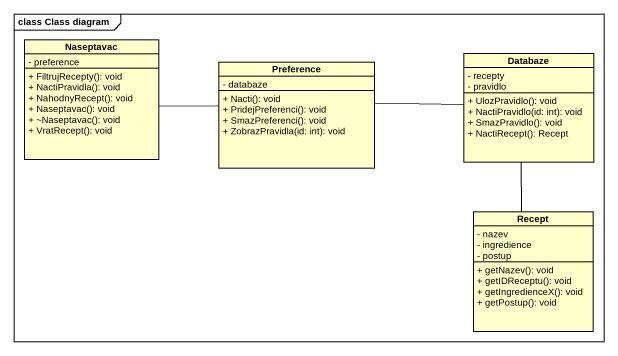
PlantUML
@startuml
mainframe class Class diagram
hide circle
hide empty members
skinparam classAttributeIconSize 0
class Naseptavac {
  - preference
  + FiltrujRecepty(): void
  + NactiPravidla(): void
  + NahodnyRecept(): void
  + Naseptavac(): void
  + ~Naseptavac(): void
  + VratRecept(): void
}
class Preference {
  - databaze
  + Nacti(): void
  + PridejPreferenci(): void
  + SmazPreferenci(): void
  + ZobrazPravidla(id: int): void
}
class Databaze {
  - recepty
  - pravidlo
  + UlozPravidlo(): void
  + NactiPravidlo(id: int): void
  + SmazPravidlo(): void
  + NactiRecept(): Recept
}
class Recept {
  - nazev
  - ingredience
  - postup
  + getNazev(): void
  + getIDReceptu(): void
  + getIngredienceX(): void
  + getPostup(): void
}
Naseptavac -right- Preference
Databaze -left- Preference
Databaze -- Recept
@enduml
